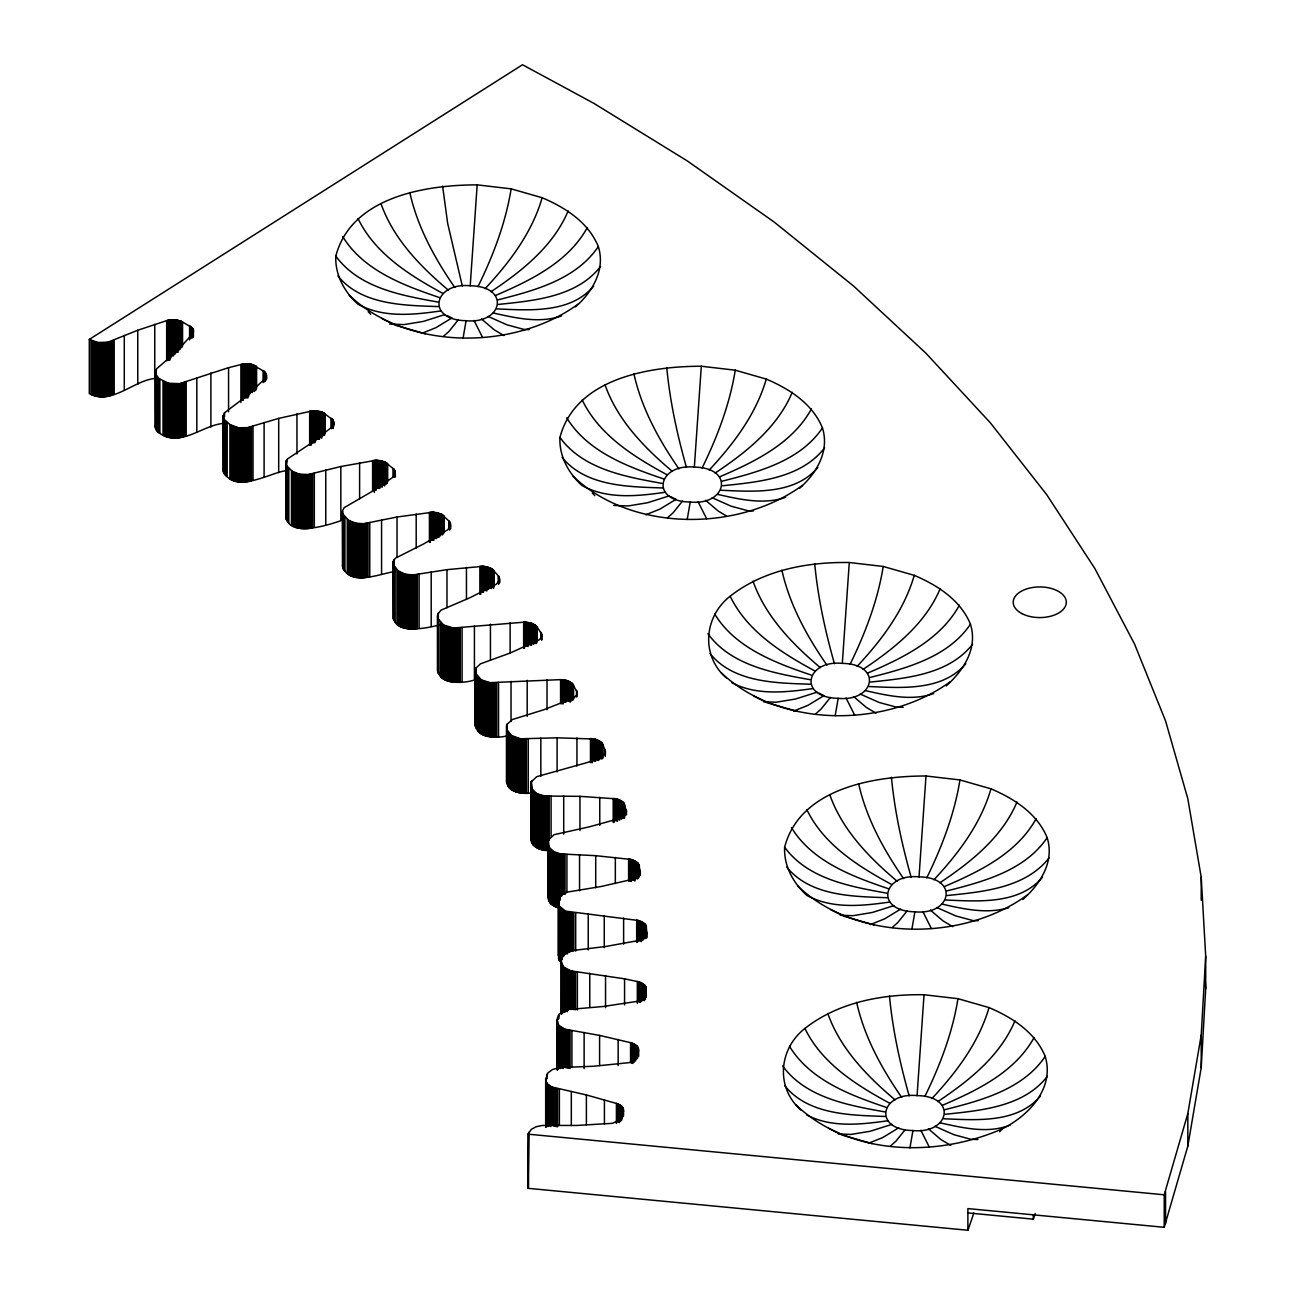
<?xml version="1.0" encoding="UTF-8"?>
<svg xmlns="http://www.w3.org/2000/svg" width="1295" height="1295" viewBox="0 0 1295 1295"><rect width="100%" height="100%" fill="white"/><g stroke="black" fill="none" stroke-linecap="round" stroke-linejoin="round"><path stroke-width="1.5" d="M154.752 324.317L154.752 378.48C133.45 380.552 111.58 405.497 89.306 393.583L89.306 339.419L97.87 342.479L107.873 342.22L137.756 330.257L167.476 320.367L174.534 319.719L181.187 321.225L191.806 327.489L193.408 329.917L193.392 333.025L176.169 351.916L156.582 368.832L155.481 373.964L159.123 378.658L168.56 383.255L179.633 383.628L228.567 367.667L243.476 363.944L251.473 364.3L264.245 371.422L266.317 374.304L266.268 377.412L246.6 396.06L224.537 412.749L223.258 415.905L223.905 419.143L229.96 424.598L238.393 427.722L247.313 427.674L278.7 418.398L313.18 410.709L323.232 412.587L332.896 420.001L333.786 424.096L331.471 427.463L311.512 442.939L287.021 459.288L286.082 465.051L292.168 471.25L299.501 474.197L308.42 474.504L340.844 466.524L376.165 460.227L385.311 462.153L394.036 469.34L395.363 473.387L392.935 477.272L370.613 492.31L344.211 507.64L342.544 510.732L342.786 513.985L348.582 520.299L355.915 523.245L363.717 523.682L397.031 517.013L433.032 512.172L441.903 514.455L449.381 521.496L450.579 526.061L447.681 529.849L423.611 543.949L395.412 558.177L393.372 561.204L393.227 564.442L398.245 570.966L405.205 574.203L412.927 574.964L446.969 569.654L483.456 566.271L492.051 568.91L498.656 576.226L499.303 580.84L495.953 584.498L470.231 597.594L441.061 610.123L437.726 614.218L438.034 618.735L443.716 625.08L453.574 628.01L524.54 622.134L532.229 623.462L536.891 626.586L541.763 634.34L541.278 637.448L539.303 639.779L510.262 652.988L480.445 663.849L475.832 668.252L475.848 673.416L481.238 679.826L489.979 682.659L560.573 679.632L567.485 680.701L572.018 683.193L577.101 691.999L576.615 695.107L574.057 697.843L543.495 709.854L512.448 719.486L506.96 724.326L506.976 729.49L511.298 735.463L520.768 738.797L557.093 737.81L594.858 739.056L602.224 743.427L605.283 750.436L605.121 753.544L601.074 757.543L587.299 762.512L536.745 776.676L530.982 782.148L532.164 789.238L536.794 793.641L544.709 796.036L579.966 796.344L616.663 798.902L623.656 802.803L626.57 811.415L624.935 815.429L619.981 818.408L588.998 826.906L554.066 834.692L548.287 840.164L549.145 847.286L553.774 851.705L560.589 853.939L595.716 855.671L631.199 859.475L638.176 863.393L640.329 871.535L639.131 875.598L633.757 879.03L601.026 886.525L568.197 891.931L562.694 894.165L558.825 898.115L559.084 905.885L565.429 911.13L638.37 920.486L645.671 924.889L646.836 933.112L644.7 937.564L638.564 940.542L605.817 946.467L572.422 950.562L563.794 954.577L561.334 959.53L561.318 1014.309M223.258 423.4C204.157 425.294 186.367 442.566 166.553 436.836C161.438 434.942 152.632 430.345 156.177 423.611M440.915 310.93C413.477 314.847 383.288 318.133 357.987 304.228C344.357 291.925 334.952 274.815 335.81 256.086C351.236 197.099 425.148 184.861 477.175 184.877L470.214 285.758C433.566 282.083 425.424 320.059 466.087 320.707C502.784 324.365 510.861 286.373 470.214 285.758M665.031 492.294C637.593 496.212 607.404 499.481 582.119 485.593C568.473 473.274 559.084 456.18 559.926 437.451C575.368 378.464 649.264 366.226 701.307 366.242L694.347 467.106C657.698 463.448 649.556 501.408 690.219 502.055C726.9 505.73 734.977 467.738 694.347 467.106M726.252 677.9C700.644 655.432 703.881 616.808 730.153 596.202C763.742 569.881 807.513 561.884 849.277 562.516L842.317 663.38C805.668 659.722 797.526 697.681 838.189 698.329C874.87 701.987 882.963 664.011 842.317 663.38M889.73 902.048C862.292 905.966 832.102 909.236 806.801 895.347C793.171 883.028 783.766 865.934 784.624 847.205C800.051 788.218 873.963 775.98 925.99 775.996L919.029 876.861C882.381 873.202 874.238 911.162 914.901 911.809C951.598 915.484 959.676 877.492 919.029 876.861M801.006 1110.123C775.397 1087.654 778.635 1049.015 804.907 1028.424C838.496 1002.103 882.267 994.091 924.031 994.738L917.07 1095.602C880.422 1091.928 872.28 1129.904 912.943 1130.551C949.623 1134.21 957.717 1096.234 917.07 1095.602M561.318 962.153L563.681 967.138L571.176 970.959L624.562 978.826L638.969 981.869L644.7 985.106L646.302 988.619L645.703 995.839L643.745 998.72L639.973 1000.954L603.373 1006.474L567.42 1009.631L559.278 1013.969L557.077 1020.331L558.825 1025.381L564.863 1029.185L599.585 1035.417L631.377 1042.863L637.075 1046.117L638.597 1050.666L636.282 1058.792L629.224 1062.661L593.677 1066.238L559.618 1067.598L552.512 1069.508L547.72 1073.086L545.778 1080.791L547.429 1083.899L551.621 1086.942L586.392 1094.955L617.213 1103.664L622.102 1106.658L623.591 1111.207L620.596 1119.285L612.681 1123.315L576.777 1125.452L542.637 1125.436L536.276 1126.699L531.306 1129.337L528.069 1134.161L528.069 1188.324L967.883 1230.25L967.883 1208.591L1164.221 1227.304L1187.823 1146.107L1201.226 1067.566L1201.226 1035.061L1205.694 956.179L1201.226 877.298L1187.823 798.74L1165.549 720.878L1134.517 644.003L1094.825 568.473L1046.668 494.609L990.254 422.704L925.812 353.098L853.615 286.082L773.989 221.914L687.256 160.904L593.806 103.309L522.516 64.75L89.306 339.419M1201.226 1067.566L1205.694 988.684L1205.694 956.179M466.087 320.707L463.076 338.108M690.219 502.055L687.208 519.473M838.189 698.329L835.178 715.73M914.901 911.809L911.89 929.227M912.943 1130.551L909.932 1147.953M223.371 469.421C231.271 496.519 271.594 471.898 286.001 470.765M342.544 564.895C347.27 588.367 382.235 572.778 395.088 571.548M1164.221 1227.304L1164.221 1194.799L1187.823 1113.619L1201.226 1035.061M477.175 184.877L511.136 188.843C505.633 223.015 493.152 255.682 477.984 286.648M701.307 366.242L735.252 370.192C729.765 404.38 717.268 437.03 702.117 468.013M849.277 562.516L883.222 566.465C877.735 600.637 865.238 633.304 850.087 664.286M925.99 775.996L959.951 779.946C954.447 814.134 941.967 846.784 926.799 877.767M924.031 994.738L957.976 998.688C952.489 1032.86 939.992 1065.526 924.84 1096.509M548.562 893.696C545.956 900.316 552.107 906.727 558.453 907.649M511.136 188.843L542.152 197.73C532.051 232.663 509.582 262.448 485.075 288.688M735.252 370.192L766.268 379.079C756.167 414.011 733.698 443.813 709.207 470.053M883.222 566.465L914.254 575.352C904.153 610.285 881.668 640.086 857.177 666.31M959.951 779.946L990.966 788.833C980.865 823.766 958.397 853.567 933.889 879.807M957.976 998.688L989.008 1007.575C978.907 1042.507 956.422 1072.292 931.931 1098.532M575.498 306.866C592.511 291.78 605.574 269.829 598.339 246.552C588.318 222.254 565.413 207.653 542.152 197.73M799.63 488.231C816.627 473.128 829.706 451.194 822.454 427.917C812.434 403.603 789.545 389.002 766.268 379.079M946.224 685.929C963.577 670.405 978.033 648.309 970.441 624.19C960.404 599.876 937.515 585.275 914.254 575.352M1022.937 899.41C1040.29 883.886 1054.745 861.79 1047.153 837.671C1037.133 813.357 1014.228 798.756 990.966 788.833M795.875 1104.845C849.795 1156.176 936.803 1157.649 1002.217 1128.868C1028.732 1115.707 1054.858 1088.269 1045.194 1056.396C1035.158 1032.099 1012.269 1017.498 989.008 1007.575M528.069 1188.324L528.846 1132.251M475.832 722.416C473.857 738.425 496.989 738.619 507.462 735.787M506.96 778.489C504.338 791.666 522.209 794.952 531.84 792.75M531.597 780.885L531.597 835.048C527.518 844.664 539.837 851.317 548.076 850.394M558.825 952.262L558.631 958.769L561.463 962.978M568.133 210.955C553.321 246.228 522.014 271.027 491.015 291.715M792.249 392.304C777.437 427.577 746.147 452.392 715.148 473.063M940.219 588.577C925.407 623.85 894.117 648.665 863.118 669.337M1016.947 802.058C1002.136 837.331 970.829 862.146 939.83 882.818M1014.972 1020.8C1000.161 1056.072 968.87 1080.872 937.871 1101.559M287.021 513.451C283.216 540.258 331.941 523.86 340.844 520.671L340.844 466.524M438.325 667.119C435.298 685.152 463.82 683.809 474.423 679.972L474.423 625.825M587.299 227.596C568.197 262.27 530.335 280.562 495.402 295.519M811.415 408.961C792.33 443.635 754.467 461.926 719.518 476.884M959.385 605.234C940.299 639.908 902.437 658.2 867.504 673.157M1036.113 818.715C1017.012 853.389 979.149 871.681 944.217 886.638M1034.138 1037.457C1015.053 1072.114 977.191 1090.422 942.258 1105.363M394.392 613.49C389.245 636.412 429.616 627.767 439.086 624.951M598.339 246.552C576.097 279.558 534.414 290.598 497.928 299.857M822.454 427.917C800.229 460.923 758.546 471.963 722.06 481.206M970.441 624.19C948.199 657.196 906.516 668.236 870.03 677.479M1047.153 837.671C1024.912 870.677 983.229 881.717 946.742 890.96M1045.194 1056.396C1022.953 1089.419 981.27 1100.459 944.783 1109.702M458.333 319.8L448.993 331.407L443.424 336.376M682.449 501.149L673.125 512.771L667.54 517.741M830.435 697.422L821.095 709.029L815.526 714.014M907.147 910.903L897.807 922.526L892.239 927.495M905.189 1129.645L895.849 1141.251L890.28 1146.221M600.508 266.511C576.793 297.008 534.107 300.683 498.429 304.422M824.64 447.86C800.925 478.373 758.239 482.048 722.545 485.771M972.61 644.133C948.895 674.646 906.209 678.321 870.531 682.044M1049.322 857.614C1025.608 888.127 982.921 891.802 947.244 895.525M1047.364 1076.355C1023.649 1106.869 980.962 1110.527 945.285 1114.267M999.594 1131.83L1002.217 1128.868M593.66 286.114C570.447 313.649 529.396 310.266 496.859 308.906M817.792 467.463C794.58 494.998 753.512 491.631 720.991 490.255M965.762 663.736C942.55 691.271 901.482 687.888 868.961 686.528M1042.475 877.217C1019.262 904.752 978.211 901.369 945.674 900.009M1040.516 1095.958C1017.303 1123.493 976.236 1120.11 943.715 1118.75M578.266 304.017C514.261 350.783 407.666 350.896 349.019 294.985M802.398 485.382C738.377 532.148 631.814 532.229 573.151 476.35M950.368 681.639C886.363 728.405 779.768 728.535 721.121 672.623M1027.081 895.136C963.075 941.886 856.481 942.015 797.833 886.104M451.906 317.955L435.962 327.667L421.652 333.43M676.039 499.32L660.078 509.032L645.784 514.795M824.009 695.593L808.048 705.289L793.754 711.052M900.721 909.074L884.776 918.786L870.467 924.549M898.762 1127.799L882.801 1137.512L868.508 1143.275M561.593 315.915C539.562 323.669 515.41 317.939 493.346 313.002M785.709 497.28C763.694 505.034 739.526 499.303 717.462 494.35M933.695 693.553C911.664 701.307 887.496 695.577 865.432 690.623M1008.724 907.698C987 914.254 963.723 909.074 942.161 904.104M1010.116 1125.096C987.761 1133.918 962.768 1127.848 940.186 1122.846M445.043 314.523L423.416 321.387L404.024 324.608L389.633 324.074M669.175 495.888L647.532 502.751L628.14 505.956L613.765 505.422M817.145 692.161L795.502 699.025L776.11 702.23L763.532 701.76M893.858 905.642L872.231 912.506L852.838 915.711L840.245 915.241M891.899 1124.368L870.256 1131.247L850.864 1134.452L838.286 1133.983M813.017 688.568C786.227 692.258 756.766 695.82 731.902 682.659M887.771 1120.774C860.981 1124.481 831.503 1128.042 806.655 1114.882M438.39 306.591C403.927 305.377 361.71 305.151 337.979 276.045M662.506 487.956C628.043 486.742 585.826 486.515 562.095 457.394M810.492 684.229C776.029 683.015 733.812 682.789 710.081 653.667M887.205 897.71C852.741 896.496 810.524 896.269 786.793 867.148M885.246 1116.452C850.783 1115.222 808.566 1114.995 784.835 1085.89M529.315 329.626L524.006 329.432L507.041 324.835L488.102 316.433M753.447 510.991L748.138 510.78L731.157 506.199L712.218 497.782M903.182 707.329L896.108 707.054L879.127 702.457L860.204 694.055M978.13 920.745L972.82 920.535L955.856 915.953L936.916 907.536M977.935 1139.551L970.861 1139.276L953.881 1134.679L934.958 1126.278M528.069 1134.161L1164.221 1194.799M967.883 1212.913L1033.329 1219.162A1990.156 1149.005 0 0 0 1035.223 1213.447M437.888 302.043C401.499 295.47 358.99 287.976 335.81 256.086M662.02 483.391C625.615 476.835 583.106 469.34 559.926 437.451M809.99 679.665C773.584 673.092 731.076 665.614 707.896 633.724M886.703 893.145C850.313 886.573 807.805 879.095 784.624 847.205M884.744 1111.887C848.338 1105.315 805.83 1097.836 782.649 1065.931M425.181 333.754L395.234 325.174L381.717 318.408M797.283 711.392L767.336 702.813L753.803 696.046M873.995 924.873L844.049 916.293L830.532 909.527M872.037 1143.598L842.09 1135.019L828.557 1128.253M439.458 297.559C403.473 285.353 363.426 270.493 342.657 236.483M663.574 478.907C627.606 466.702 587.558 451.842 566.773 417.848M811.56 675.181C775.575 662.975 735.528 648.115 714.743 614.121M888.273 888.661C852.288 876.456 812.24 861.596 791.472 827.602M886.314 1107.403C850.329 1095.198 810.281 1080.338 789.497 1046.328M446.824 315.446L451.664 317.89M670.939 496.811L675.78 499.239M818.909 693.084L823.749 695.512M442.971 293.463C409.787 275.511 375.016 253.69 358.051 218.58M667.103 474.812C633.919 456.876 599.132 435.055 582.167 399.945M815.073 671.085C781.889 653.149 747.102 631.329 730.153 596.202M891.786 884.566C858.601 866.63 823.83 844.809 806.866 809.699M889.827 1103.308C856.643 1085.372 821.856 1063.535 804.907 1028.424M503.917 335.551L494.172 329.772L481.497 318.958M726.414 515.944L718.304 511.12L705.629 500.307M876.019 713.173L866.274 707.394L853.599 696.58M952.731 926.653L942.987 920.874L930.328 910.061M950.773 1145.395L941.028 1139.616L928.353 1128.803M672.332 471.38C644.376 447.762 617.456 420.13 605.073 384.939M448.216 290.031C420.26 266.414 393.324 238.766 380.957 203.574M820.318 667.653C792.362 644.036 765.426 616.404 753.042 581.212M897.03 881.134C869.074 857.517 842.139 829.885 829.771 794.693M895.072 1099.876C867.116 1076.258 840.18 1048.61 827.796 1013.435M592.317 493.006L594.81 495.661M368.185 311.642L370.694 314.296M826.906 665.128C806.898 636.25 789.561 604.7 781.889 570.14M678.936 468.855C658.912 439.992 641.592 408.427 633.919 373.883M903.619 878.609C883.611 849.747 866.29 818.181 858.617 783.637M454.804 287.49C434.796 258.628 417.476 227.062 409.803 192.518M901.66 1097.351C881.652 1068.472 864.315 1036.906 856.643 1002.362M854.619 715.034L846.088 698.037M706.649 518.761L698.118 501.78M931.348 928.515L922.817 911.534M482.533 337.396L474.002 320.415M929.373 1147.24L920.842 1130.26M911.13 877.152C901.903 844.453 894.635 811.107 891.429 777.259M834.417 663.671C825.19 630.973 817.906 597.626 814.717 563.762M909.171 1095.878C899.944 1063.195 892.66 1029.849 889.471 995.984M686.447 467.398C677.204 434.715 669.936 401.353 666.747 367.505M462.315 286.033L447.649 223.29L442.615 186.14M1205.03 976.851L1205.694 988.684M1201.226 877.298L1201.226 900.235M1187.823 1113.619L1187.823 1146.107M1165.549 1191.497L1165.549 1223.985M1033.329 1214.823L1033.329 1219.162M646.836 933.112L646.836 937.645M646.383 926.411L646.545 937.467M646.205 925.893L646.205 937.936M646.14 987.567L646.302 997.15M645.962 925.391L645.962 937.418M645.962 987.065L645.962 997.085M645.671 924.889L645.671 936.932M645.736 986.563L645.736 996.583M645.331 924.42L645.331 938.454M645.444 986.062L645.444 998.089M645.088 985.576L645.088 999.627M644.926 923.95L644.926 937.985M644.473 923.497L644.473 937.531M644.7 985.106L644.7 999.157M644.23 984.653L644.23 1000.711M643.955 923.06L643.955 939.118M643.728 984.232L643.728 1000.274M643.405 922.655L643.405 938.697M643.178 983.811L643.178 999.869M642.789 922.267L642.789 940.316M642.579 983.423L642.579 999.465M642.158 921.894L642.158 939.96M641.931 983.067L641.931 1001.116M641.462 921.554L641.462 941.627M641.252 982.727L641.252 1000.776M640.734 921.247L640.734 941.303M640.523 982.403L640.523 1002.459M640.329 871.535L640.329 875.549M639.973 920.972L639.973 941.028M639.762 982.128L639.762 1002.184M639.358 865.902L639.358 875.922M639.05 864.866L639.05 876.909M639.196 920.713L639.196 940.769M638.823 864.364L638.823 876.391M638.969 981.869L638.969 1001.925M638.516 863.878L638.516 877.913M638.5 1048.578L638.597 1056.671M638.37 920.486L638.37 940.542M638.338 1048.06L638.338 1056.089M638.176 863.393L638.176 877.427M638.16 981.642L638.16 1001.699M638.111 1047.558L638.111 1055.587M637.771 862.923L637.771 878.965M637.82 1047.072L637.82 1055.085M637.528 920.308L637.528 942.371M637.48 1046.587L637.48 1058.614M637.302 862.47L637.302 878.528M637.318 981.448L637.318 1003.512M637.075 1046.117L637.075 1058.144M636.8 862.049L636.8 878.091M636.671 920.146L636.671 942.21M636.622 1045.664L636.622 1057.691M636.234 861.628L636.234 877.686M636.12 1045.227L636.12 1059.278M635.635 861.24L635.635 879.305M635.57 1044.822L635.57 1060.864M634.987 860.884L634.987 880.94M634.971 1044.434L634.971 1060.476M634.291 860.544L634.291 880.6M634.323 1044.061L634.323 1062.11M633.563 860.236L633.563 880.292M633.644 1043.721L633.644 1061.77M632.915 1043.398L632.915 1063.454M632.802 859.945L632.802 880.017M632.17 1043.122L632.17 1063.179M632.009 859.702L632.009 879.758M631.377 1042.863L631.377 1062.92M631.199 859.475L631.199 881.539M630.568 1042.637L630.568 1062.693M630.357 859.281L630.357 881.361M629.483 859.135L629.483 881.199M628.609 859.006L628.609 881.069M626.391 810.379L626.505 814.895M624.546 804.276L624.546 818.31M624.562 978.826L624.562 1004.904M624.319 803.774L624.319 817.809M624.012 803.288L624.012 817.323M623.656 802.803L623.656 816.837M623.623 918.025L623.623 944.104M623.526 1109.135L623.462 1115.74M623.251 802.333L623.251 818.375M623.138 1108.115L623.364 1116.646M622.798 801.88L622.798 817.938M622.846 1107.613L622.846 1115.642M622.506 1107.128L622.506 1115.157M622.28 801.459L622.28 817.501M622.102 1106.658L622.102 1118.702M621.713 801.055L621.713 819.104M621.665 1106.205L621.665 1120.256M621.114 800.666L621.114 818.715M621.163 1105.784L621.163 1119.819M620.467 800.294L620.467 818.343M620.613 1105.363L620.613 1121.405M620.014 1104.975L620.014 1121.017M619.771 799.954L619.771 820.026M619.366 1104.603L619.366 1122.652M619.042 799.646L619.042 819.703M618.686 1104.263L618.686 1122.312M618.282 799.371L618.282 819.427M618.152 1039.496L618.152 1065.575M617.974 1103.939L617.974 1122.004M617.488 799.128L617.488 821.192M617.213 1103.664L617.213 1121.713M616.663 798.902L616.663 820.965M616.42 1103.405L616.42 1123.461M615.821 798.707L615.821 820.771M615.335 857.436L615.335 883.514M614.963 798.562L614.963 820.625M614.073 798.432L614.073 822.503M613.183 798.351L613.183 822.422M605.396 750.954L605.396 754.969M605.542 975.507L605.542 1007.591M605.089 749.918L605.283 756.458M604.247 915.484L604.247 947.584M604.425 1099.763L604.425 1123.833M602.774 744.415L602.774 758.465M602.531 743.913L602.531 757.963M602.224 743.427L602.224 757.462M601.867 742.941L601.867 758.983M601.463 742.472L601.463 758.53M600.993 742.035L600.993 758.077M600.475 741.598L600.475 757.64M599.909 741.193L599.909 759.242M599.763 797.315L599.763 825.384M599.585 1035.417L599.585 1065.51M599.31 740.805L599.31 758.854M598.662 740.449L598.662 760.505M597.966 740.109L597.966 760.165M597.238 739.801L597.238 759.857M596.461 739.526L596.461 759.582M595.668 739.267L595.668 761.33M595.716 855.671L595.716 887.771M594.858 739.056L594.858 761.12M594 738.862L594 760.942M593.142 738.717L593.142 760.78M592.268 738.603L592.268 762.674M591.378 738.506L591.378 762.577M590.471 738.458L590.471 762.528M589.775 973.241L589.775 1007.348M588.238 913.865L588.238 949.98M586.392 1094.955L586.392 1125.047M584.126 1032.536L584.126 1068.634M579.966 796.344L579.966 830.451M579.545 854.7L579.545 890.814M577.36 971.833L577.36 1009.954M576.793 690.98L576.793 697.001M576.955 737.956L576.955 766.041M576.55 690.478L576.55 696.5M575.692 912.975L575.692 951.08M575.514 971.687L575.514 1009.792M574.397 971.574L574.397 1009.679M573.831 912.894L573.831 950.999M573.572 685.071L573.572 699.122M573.264 684.586L573.264 698.62M573.297 971.412L573.297 1009.517M572.908 684.1L572.908 700.158M572.714 912.813L572.714 950.935M572.487 683.647L572.487 699.688M572.228 971.201L572.228 1009.323M572.018 683.193L572.018 699.235M571.921 1030.626L571.921 1066.74M571.597 912.7L571.597 950.821M571.5 682.773L571.5 700.822M571.176 970.959L571.176 1009.08M571.322 1091.458L571.322 1125.549M570.933 682.368L570.933 700.417M570.334 681.979L570.334 702.036M570.496 912.538L570.496 950.659M570.156 970.683L570.156 1008.789M570.091 1030.399L570.091 1068.521M569.67 681.623L569.67 701.68M569.428 912.344L569.428 952.456M569.185 970.36L569.185 1008.465M568.974 681.283L568.974 701.34M568.991 1030.237L568.991 1068.359M568.375 912.101L568.375 952.213M568.246 680.976L568.246 701.032M568.246 969.987L568.246 1010.116M567.906 1030.043L567.906 1068.148M567.485 680.701L567.485 700.757M567.356 911.826L567.356 953.946M567.34 969.599L567.34 1011.719M566.919 854.311L566.919 892.417M566.87 1029.8L566.87 1067.906M566.692 680.442L566.692 700.514M566.498 969.162L566.498 1011.282M566.368 911.502L566.368 953.622M565.866 680.231L565.866 702.295M565.705 968.692L565.705 1010.828M565.85 1029.509L565.85 1067.614M565.429 911.13L565.429 953.249M565.025 680.053L565.025 702.117M565.057 854.311L565.057 894.424M564.96 968.207L564.96 1012.334M564.863 1029.185L564.863 1067.29M564.539 910.741L564.539 954.868M564.151 679.891L564.151 701.955M564.28 967.689L564.28 1011.816M563.924 854.279L563.924 894.392M563.924 1028.829L563.924 1066.934M563.713 796.036L563.713 834.142M563.681 910.304L563.681 956.438M563.681 967.138L563.681 1011.265M563.276 679.778L563.276 703.849M563.131 966.556L563.131 1012.69M563.034 1028.424L563.034 1068.537M562.791 854.214L562.791 894.327M562.888 909.835L562.888 955.969M562.645 965.973L562.645 1012.107M562.386 679.697L562.386 703.768M562.143 909.349L562.143 959.498M562.24 965.358L562.24 1011.492M562.192 1027.987L562.192 1068.116M561.9 964.743L561.9 1012.884M561.69 854.101L561.69 896.221M561.641 964.111L561.641 1014.244M561.48 679.648L561.48 703.719M561.463 908.831L561.463 958.98M561.334 959.53L561.334 1013.694M561.399 1027.518L561.399 1067.647M560.848 908.281L560.848 962.444M560.573 679.632L560.573 703.703M560.589 853.939L560.589 896.059M560.654 1027.032L560.654 1067.145M560.314 907.714L560.314 961.861M560.071 896.286L560.071 900.3M559.828 907.115L559.828 961.279M559.99 1026.514L559.99 1068.634M559.505 853.745L559.505 899.879M559.424 906.516L559.424 960.663M559.375 1025.964L559.375 1068.084M559.375 1089.063L559.375 1125.177M559.084 905.885L559.084 960.048M558.809 905.254L558.809 959.417M558.792 1014.568L558.792 1018.566M558.825 1025.381L558.825 1067.517M558.453 853.502L558.631 958.769M558.355 899.377L558.226 955.5M558.355 1015.167L558.355 1019.181M558.355 1024.798L558.355 1068.925M557.935 1024.183L557.935 1068.31M557.611 1023.568L557.611 1069.702M557.578 1088.755L557.578 1126.877M557.433 853.211L557.433 907.374M557.417 1017.708L557.417 1069.864M557.093 737.81L557.093 771.901M557.077 1020.331L557.06 1069.767M556.494 1088.561L556.494 1126.666M556.462 852.887L556.462 907.05M555.506 852.531L555.506 906.694M555.458 1088.318L555.458 1126.423M554.616 852.142L554.616 906.29M554.438 1088.027L554.438 1126.132M553.774 851.705L553.774 905.869M553.467 1087.703L553.467 1125.808M552.965 851.236L552.965 905.399M552.528 1087.331L552.528 1125.452M552.237 850.75L552.237 904.914M551.621 1086.942L551.621 1125.047M551.557 850.232L551.557 904.379M551.087 796.15L551.087 836.262M550.925 849.682L550.925 903.845M550.78 1086.505L550.78 1126.618M550.375 849.115L550.375 903.262M549.906 848.516L549.906 902.68M549.986 1086.036L549.986 1126.148M549.485 847.917L549.485 902.065M549.209 796.215L549.209 840.342M549.258 1085.534L549.258 1125.663M549.145 847.286L549.145 901.449M548.691 846.007L548.886 900.818M548.578 1085.016L548.578 1125.128M548.287 840.164L548.287 894.327M548.076 796.231L548.093 897.564M547.963 1084.465L547.963 1126.585M547.429 1083.899L547.429 1126.019M547.024 679.681L547.024 709.773M546.959 796.215L546.959 850.378M546.943 1074.316L546.943 1078.33M546.943 1083.3L546.943 1125.42M546.668 1074.947L546.668 1078.962M546.539 1082.701L546.539 1126.828M546.215 1082.07L546.215 1126.197M545.826 796.15L545.826 850.297M545.81 1078.185L545.778 1126.925M545.681 1078.832L545.681 1126.974M544.709 796.036L544.709 850.184M543.625 795.875L543.625 850.038M542.54 795.68L542.54 849.828M541.763 634.34L541.796 639.924M541.439 633.32L541.634 639.843M541.488 795.438L541.488 849.601M541.197 632.818L541.197 638.84M540.889 632.332L540.889 638.338M540.841 738.134L540.841 776.255M540.468 795.146L540.468 849.31M539.481 794.839L539.481 848.986M538.542 794.466L538.542 848.63M537.635 794.078L537.635 848.241M537.263 627.055L537.263 641.106M536.891 626.586L536.891 642.628M536.794 793.641L536.794 847.804M536.486 626.116L536.486 642.158M536.017 625.679L536.017 643.728M536 793.188L536 847.351M535.499 625.242L535.499 643.291M535.256 792.702L535.256 846.849M534.932 624.837L534.932 642.887M534.576 792.168L534.576 846.331M534.317 624.449L534.317 642.514M533.961 791.634L533.961 845.781M533.653 624.093L533.653 644.149M533.394 791.051L533.394 845.214M532.957 623.769L532.957 643.825M532.909 790.468L532.909 844.631M532.504 789.853L532.504 844.016M532.229 623.462L532.229 643.518M532.164 789.238L532.164 843.401M531.889 788.606L531.889 842.77M531.452 623.186L531.452 645.25M531.241 781.516L531.241 835.663M530.982 782.148L530.982 840.196M530.659 622.927L530.659 644.991M530.788 782.779L530.788 839.548M529.833 622.717L529.833 644.78M528.991 622.539L528.991 644.602M528.554 1132.882L528.554 1187.046M528.247 738.765L528.247 792.928M528.133 622.393L528.133 646.464M527.243 622.264L527.243 646.334M527.194 680.312L527.194 716.426M526.353 622.183L526.353 646.254M526.401 738.911L526.401 793.074M525.446 622.134L525.446 646.205M525.268 738.976L525.268 793.139M524.54 622.134L524.54 648.212M524.135 738.992L524.135 793.155M523.649 622.15L523.649 648.228M523.018 738.976L523.018 793.139M521.885 738.911L521.885 793.058M520.768 738.797L520.768 792.945M519.667 738.636L519.667 792.799M518.599 738.441L518.599 792.605M517.547 738.199L517.547 792.362M516.527 737.923L516.527 792.071M515.539 737.6L515.539 791.763M514.601 737.243L514.601 791.407M513.694 736.839L513.694 791.002M512.836 736.418L512.836 790.581M512.043 735.948L512.043 790.112M511.298 735.463L511.298 789.626M511.023 681.316L511.023 721.428M510.618 734.945L510.618 789.108M510.133 622.749L510.133 652.826M510.003 734.394L510.003 788.558M509.437 733.828L509.437 787.991M508.951 733.245L508.951 787.392M508.547 732.63L508.547 786.793M508.207 732.015L508.207 786.162M506.96 724.326L506.976 783.637M506.701 724.957L506.701 783.006M506.507 725.605L506.507 782.358M499.611 578.768L499.611 582.782M499.401 577.732L499.53 582.264M499.206 577.214L499.206 583.236M498.964 576.712L498.964 582.734M498.656 576.226L498.656 584.255M498.543 682.433L498.543 736.596M498.284 575.757L498.284 583.77M496.713 682.659L496.713 736.823M495.596 682.773L495.596 736.936M494.463 682.837L494.463 737.001M494.026 570.642L494.026 586.7M493.622 570.188L493.622 588.238M493.136 569.735L493.136 587.784M493.346 682.853L493.346 737.017M492.618 569.314L492.618 587.363M492.051 568.91L492.051 586.959M492.213 682.837L492.213 737.001M491.436 568.521L491.436 588.577M491.08 682.773L491.08 736.936M490.773 568.165L490.773 588.221M490.433 624.174L490.433 660.288M490.077 567.825L490.077 587.898M489.979 682.659L489.979 736.823M489.348 567.534L489.348 587.59M488.879 682.514L488.879 736.661M488.571 567.259L488.571 589.322M487.778 567.016L487.778 589.079M487.794 682.303L487.794 736.466M486.952 566.789L486.952 590.86M486.742 682.077L486.742 736.224M486.111 566.611L486.111 590.682M485.722 681.785L485.722 735.948M485.236 566.465L485.236 590.536M484.735 681.478L484.735 735.625M484.362 566.352L484.362 590.423M483.796 681.121L483.796 735.269M483.456 566.271L483.456 592.349M482.889 680.717L482.889 734.88M482.566 566.223L482.566 592.301M482.031 680.296L482.031 734.443M481.659 566.206L481.659 592.284M481.238 679.826L481.238 733.99M480.753 566.239L480.753 594.324M480.494 679.341L480.494 733.504M479.862 566.287L479.862 594.373M479.814 678.823L479.814 732.986M479.182 678.272L479.182 732.436M478.632 677.706L478.632 731.869M478.146 677.123L478.146 731.27M477.725 676.508L477.725 730.671M476.188 674.031L476.188 728.195M475.832 668.252L475.848 727.58M475.556 668.9L475.573 726.948M475.378 669.531L475.378 726.301M475.265 670.179L475.265 725.653M466.459 567.437L466.459 599.52M462.105 627.444L462.105 681.607M460.292 627.735L460.292 681.898M459.207 627.897L459.207 682.06M458.09 628.01L458.09 682.174M456.957 628.075L456.957 682.238M455.84 628.107L455.84 682.255M454.707 628.075L454.707 682.238M453.574 628.01L453.574 682.174M452.457 627.897L452.457 682.06M451.372 627.751L451.372 681.915M450.498 523.471L450.709 528.522M450.304 522.953L450.304 526.968M450.288 627.557L450.288 681.72M450.061 522.452L450.061 528.473M449.737 521.966L449.737 529.995M449.381 521.496L449.381 529.509M449.235 627.314L449.235 681.478M448.96 521.027L448.96 529.056M448.216 627.039L448.216 681.202M447.228 626.715L447.228 680.879M446.969 569.654L446.969 607.776M446.273 626.359L446.273 680.522M445.383 625.971L445.383 680.134M444.525 625.55L444.525 679.697M444.104 516.106L444.104 532.148M443.716 625.08L443.716 679.244M443.618 515.669L443.618 533.718M443.1 515.232L443.1 533.297M442.971 624.595L442.971 678.758M442.534 514.827L442.534 534.9M442.291 624.077L442.291 678.24M441.903 514.455L441.903 534.511M441.66 623.526L441.66 677.69M441.255 514.099L441.255 534.155M441.109 622.96L441.109 677.123M440.543 513.759L440.543 535.822M440.624 622.377L440.624 676.524M439.814 513.467L439.814 535.531M439.037 513.192L439.037 537.263M438.795 619.965L438.795 674.128M438.325 612.956L438.374 673.513M438.244 512.949L438.244 537.02M437.985 613.587L438.034 672.898M437.726 614.218L437.759 672.267M437.419 512.739L437.419 536.81M437.435 615.514L437.435 670.972M436.577 512.545L436.577 538.623M435.703 512.399L435.703 538.477M434.812 512.286L434.812 538.364M433.922 512.221L433.922 540.29M433.032 512.172L433.032 540.258M432.125 512.156L432.125 540.242M431.219 512.189L431.219 540.274M431.203 571.937L431.203 626.1M430.312 512.253L430.312 542.33M429.422 512.334L429.422 542.427M419.111 574.057L419.111 628.221M417.346 574.43L417.346 628.577M416.197 514.018L416.197 548.109M416.262 574.624L416.262 628.787M415.177 574.786L415.177 628.933M414.06 574.899L414.06 629.046M412.927 574.964L412.927 629.127M411.81 574.98L411.81 629.143M410.677 574.964L410.677 629.127M409.544 574.899L409.544 629.062M408.427 574.802L408.427 628.949M407.326 574.64L407.326 628.803M406.258 574.446L406.258 628.609M405.205 574.203L405.205 628.366M404.186 573.928L404.186 628.091M403.198 573.62L403.198 627.767M402.243 573.264L402.243 627.411M401.337 572.859L401.337 627.023M400.479 572.439L400.479 626.602M399.686 571.985L399.686 626.132M398.941 571.484L398.941 625.647M398.245 570.966L398.245 625.129M397.63 570.431L397.63 624.595M397.063 569.865L397.063 624.028M397.031 517.013L397.031 557.141M395.169 471.315L395.412 476.884M394.975 470.797L394.975 476.819M394.943 567.534L394.943 621.697M394.716 470.295L394.716 476.317M394.408 469.81L394.408 475.832M394.457 566.951L394.457 621.114M394.036 469.34L394.036 477.353M393.971 559.942L394.036 620.499M393.615 468.871L393.615 476.9M393.648 560.557L393.696 619.884M393.372 561.204L393.421 619.253M393.13 468.434L393.13 476.447M393.194 561.836L393.227 618.605M387.691 463.723L387.691 481.772M387.173 463.286L387.173 483.343M386.59 462.882L386.59 482.954M385.975 462.509L385.975 484.573M385.311 462.153L385.311 484.217M384.615 461.829L384.615 485.9M383.87 461.522L383.87 485.593M383.093 461.247L383.093 485.317M382.3 461.004L382.3 487.082M381.475 460.793L381.475 486.871M381.572 519.926L381.572 574.09M380.617 460.615L380.617 486.693M379.759 460.47L379.759 488.555M378.868 460.356L378.868 488.442M377.978 460.275L377.978 488.361M377.072 460.243L377.072 488.328M376.165 460.227L376.165 490.319M375.275 460.259L375.275 490.352M374.368 460.324L374.368 492.408M373.478 460.421L373.478 490.497M372.604 460.551L372.604 490.643M369.755 522.533L369.755 576.696M368.055 522.97L368.055 577.133M367.003 523.212L367.003 577.376M365.918 523.407L365.918 577.57M364.834 523.568L364.834 577.732M363.717 523.682L363.717 577.845M362.584 523.747L362.584 577.91M361.467 523.779L361.467 577.942M360.334 523.763L360.334 577.91M359.605 462.752L359.605 498.85M359.201 523.698L359.201 577.845M358.084 523.585L358.084 577.748M356.983 523.439L356.983 577.602M355.915 523.245L355.915 577.408M354.862 523.002L354.862 577.165M353.826 522.727L353.826 576.89M352.839 522.419L352.839 576.566M351.9 522.063L351.9 576.21M350.994 521.675L350.994 575.822M350.136 521.237L350.136 575.401M349.326 520.784L349.326 574.948M348.582 520.299L348.582 574.446M347.886 519.781L347.886 573.928M347.27 519.23L347.27 573.394M344.875 516.996L344.875 571.16M344.324 516.43L344.324 570.593M343.822 515.847L343.822 569.994M343.402 515.232L343.402 569.395M343.062 514.617L343.062 568.78M342.576 513.338L342.786 568.149M342.447 511.395L342.463 566.854M333.673 421.506L333.819 426.039M333.479 421.004L333.479 425.003M333.22 420.503L333.22 428.516M332.896 420.001L332.896 428.03M332.524 419.531L332.524 427.56M332.103 419.078L332.103 427.091M331.617 418.625L331.617 428.661M331.099 418.204L331.099 428.24M325.773 470.036L325.773 524.2M325.094 413.72L325.094 433.776M324.511 413.315L324.511 435.379M323.896 412.943L323.896 435.007M323.232 412.587L323.232 434.651M322.536 412.263L322.536 436.334M321.791 411.956L321.791 438.034M321.014 411.68L321.014 437.759M320.221 411.454L320.221 437.516M319.379 411.243L319.379 439.313M318.538 411.065L318.538 439.134M317.663 410.92L317.663 439.005M316.789 410.806L316.789 438.892M315.883 410.725L315.883 440.818M314.993 410.693L314.993 442.777M314.313 473.112L314.313 527.275M314.086 410.677L314.086 442.777M313.18 410.709L313.18 442.809M312.662 473.614L312.662 527.777M312.289 410.774L312.289 442.874M311.642 473.905L311.642 528.069M311.399 410.871L311.399 444.978M310.525 411.001L310.525 445.108M310.59 474.148L310.59 528.311M309.667 411.162L309.667 445.27M309.521 474.342L309.521 528.506M308.42 474.504L308.42 528.668M307.303 474.617L307.303 528.781M306.187 474.698L306.187 528.846M305.053 474.715L305.053 528.878M303.92 474.698L303.92 528.862M302.803 474.634L302.803 528.797M301.686 474.537L301.686 528.7M300.586 474.391L300.586 528.538M299.501 474.197L299.501 528.344M298.449 473.954L298.449 528.117M297.429 473.679L297.429 527.842M296.96 413.882L296.96 454.011M296.442 473.371L296.442 527.518M295.487 473.015L295.487 527.162M294.58 472.626L294.58 526.774M293.722 472.189L293.722 526.353M292.913 471.736L292.913 525.899M292.168 471.25L292.168 525.414M291.472 470.733L291.472 524.896M288.817 468.596L288.817 522.759M288.202 468.062L288.202 522.209M287.636 467.495L287.636 521.642M287.134 466.896L287.134 521.059M286.713 466.297L286.713 520.46M286.616 459.903L286.616 514.05M286.292 460.518L286.357 519.829M286.033 461.149L286.082 519.198M285.839 461.797L285.758 517.919M278.7 418.398L278.7 472.562M266.543 375.34L266.543 379.354M266.317 374.304L266.446 378.82M266.106 373.786L266.106 379.807M265.847 373.284L265.847 379.305M265.524 372.798L265.524 380.827M265.151 372.329L265.151 380.358M264.73 371.875L264.73 381.895M264.245 371.422L264.245 381.458M264.099 422.526L264.099 476.69M263.711 371.001L263.711 381.038M263.128 370.597L263.128 382.64M256.604 366.372L256.604 388.435M255.989 365.999L255.989 390.07M255.325 365.643L255.325 389.714M254.613 365.32L254.613 391.398M253.869 365.012L253.869 391.09M253.092 364.737L253.092 390.815M253.027 426.055L253.027 480.218M252.298 364.51L252.298 392.595M251.473 364.3L251.473 392.385M251.44 426.622L251.44 480.785M250.615 364.122L250.615 392.207M250.453 426.945L250.453 481.109M249.741 363.976L249.741 394.068M249.449 427.237L249.449 481.4M248.867 363.879L248.867 395.962M248.397 427.479L248.397 481.643M247.96 363.798L247.96 397.905M247.313 427.674L247.313 481.837M247.07 363.765L247.07 397.856M246.228 427.836L246.228 481.999M246.163 363.749L246.163 397.856M245.257 363.782L245.257 397.889M245.111 427.949L245.111 482.112M244.367 363.846L244.367 397.953M243.994 428.03L243.994 482.193M243.476 363.944L243.476 400.058M242.861 428.062L242.861 482.209M242.602 364.073L242.602 400.187M241.744 364.251L241.744 400.349M241.728 428.046L241.728 482.193M240.902 364.445L240.902 402.551M240.595 427.981L240.595 482.128M239.494 427.868L239.494 482.031M238.393 427.722L238.393 481.886M237.309 427.528L237.309 481.691M236.257 427.301L236.257 481.449M235.221 427.026L235.221 481.173M234.233 426.702L234.233 480.866M233.278 426.363L233.278 480.51M232.372 425.958L232.372 480.121M231.514 425.537L231.514 479.7M230.704 425.084L230.704 479.247M229.96 424.598L229.96 478.761M228.567 367.667L228.567 411.794M227.062 422.575L227.062 476.738M226.366 422.057L226.366 476.22M225.735 421.522L225.735 475.67M225.168 420.956L225.168 475.103M224.683 420.357L224.683 474.52M224.537 412.749L224.537 416.763M224.245 419.758L224.245 473.921M223.905 419.143L223.905 473.306M223.614 418.512L223.614 472.659M223.371 415.258L223.42 472.028M223.258 415.905L223.29 471.38M210.891 372.911L210.891 427.075M196.824 377.606L196.824 431.769M193.408 329.917L193.392 337.04M193.198 329.416L193.198 335.437M192.939 328.914L192.939 336.943M192.615 328.428L192.615 336.457M192.243 327.959L192.243 337.979M191.806 327.489L191.806 337.526M191.32 327.052L191.32 337.089M190.802 326.631L190.802 338.659M190.219 326.227L190.219 338.27M189.588 325.854L189.588 339.889M186.205 381.572L186.205 435.735M184.699 382.203L184.699 436.366M183.76 382.575L183.76 436.723M182.563 321.888L182.563 345.959M182.773 382.899L182.773 437.062M181.899 321.548L181.899 347.627M181.753 383.19L181.753 437.338M181.187 321.225L181.187 347.287M180.717 383.433L180.717 437.58M180.458 320.917L180.458 349.002M179.681 320.658L179.681 348.727M179.633 383.628L179.633 437.791M178.872 320.415L178.872 350.508M178.548 383.789L178.548 437.953M178.046 320.205L178.046 352.305M177.431 383.903L177.431 438.066M177.188 320.027L177.188 352.127M176.314 319.897L176.314 351.981M176.298 383.984L176.298 438.147M175.44 319.784L175.44 353.891M175.181 384.016L175.181 438.163M174.534 319.719L174.534 353.81M174.048 384L174.048 438.147M173.643 319.671L173.643 355.785M172.915 383.935L172.915 438.098M172.737 319.671L172.737 355.785M171.83 319.703L171.83 355.801M171.798 383.838L171.798 437.985M170.94 319.768L170.94 357.873M170.697 383.676L170.697 437.839M170.05 319.865L170.05 359.994M169.629 383.498L169.629 437.645M169.176 320.011L169.176 360.123M168.56 383.255L168.56 437.419M168.318 320.173L168.318 360.285M167.476 320.367L167.476 360.496M167.541 382.98L167.541 437.143M166.666 320.61L166.666 360.722M166.553 382.673L166.553 436.836M165.598 382.316L165.598 436.48M164.692 381.928L164.692 436.091M163.834 381.507L163.834 435.67M163.024 381.054L163.024 435.217M159.884 379.144L159.884 433.307M159.123 378.658L159.123 432.821M158.427 378.156L158.427 432.303M157.796 377.606L157.796 431.769M157.245 377.039L157.245 431.203M156.744 376.457L156.744 430.62M156.306 375.858L156.306 430.005M155.853 370.079L155.967 429.39M155.594 370.71L155.675 428.758M155.416 371.357L155.481 428.111M155.287 372.652L155.287 426.816M137.756 330.257L137.756 384.421M124.288 335.518L124.288 389.682M114.187 339.905L114.187 394.052M112.746 340.585L112.746 394.748M111.856 340.99L111.856 395.153M110.917 341.346L110.917 395.509M109.929 341.686L109.929 395.833M108.909 341.961L108.909 396.124M107.873 342.22L107.873 396.367M106.789 342.414L106.789 396.578M105.704 342.576L105.704 396.739M104.587 342.689L104.587 396.853M103.471 342.77L103.471 396.934M102.337 342.803L102.337 396.966M101.204 342.786L101.204 396.95M100.087 342.722L100.087 396.885M98.97 342.625L98.97 396.788M97.87 342.479L97.87 396.642M96.785 342.285L96.785 396.448M95.733 342.058L95.733 396.205M94.697 341.783L94.697 395.946M93.709 341.475L93.709 395.623M92.754 341.119L92.754 395.283M91.848 340.731L91.848 394.894M90.99 340.31L90.99 394.473M973.808 1212.946A1887.074 1089.483 0 0 1 967.883 1230.25M1021.901 613.587A26.531 15.313 0 0 0 1065.688 605.526A26.531 15.313 0 0 0 1031.71 587.655A26.531 15.313 0 0 0 1021.901 613.587"/></g></svg>
